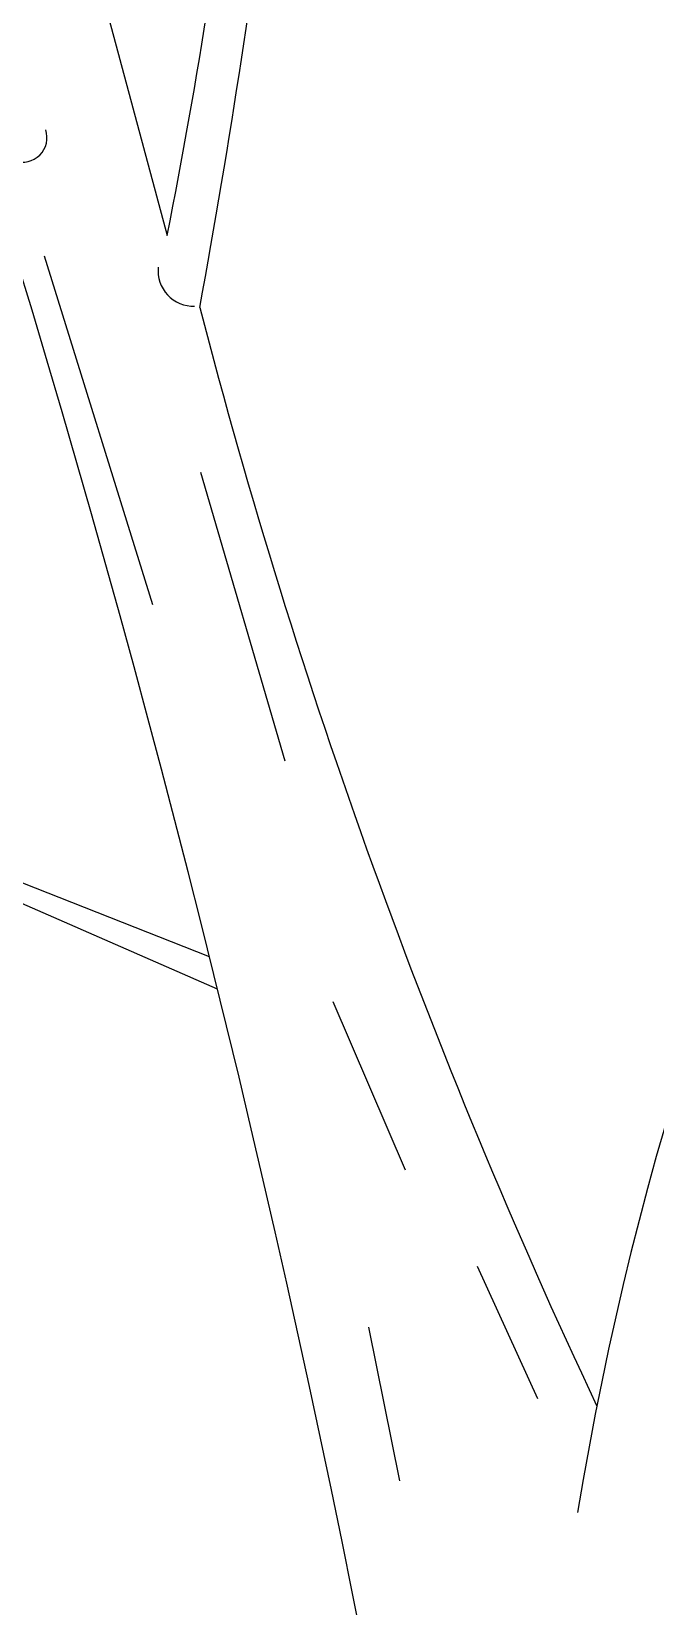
# Model space of a CAD drawing. Header units: millimetres. Extents: x 228.39 to 232.01, y 86.87 to 92.76.
# Drawn here: x 229.37 to 229.746, y 90.078 to 91.028 of the extents above; entities that cross this region are included whole.
import ezdxf

# ---------------------------------------------------------------- set-up
doc = ezdxf.new("R2010")
doc.units = ezdxf.units.MM
doc.layers.add('CauleArvore', color=253, linetype='Continuous')

msp = doc.modelspace()

# ---------------------------------------------------------------- linework, layer by layer
at = {"layer": 'CauleArvore'}
for p, q in [((229.41667, 91.03451), (229.45166, 90.90454)), ((229.37744, 90.89236), (229.44275, 90.68217)), ((229.47178, 90.76189), (229.52258, 90.58794)), ((229.47725, 90.46989), (229.28253, 90.54658)), ((229.48206, 90.45051), (229.28834, 90.53499)), ((229.55161, 90.44299), (229.59515, 90.34151)), ((229.6387, 90.28353), (229.67498, 90.2038)), ((229.57316, 90.24678), (229.59173, 90.15405))]:
    msp.add_line(p, q, dxfattribs=at)
for centre, radius, start, end in [((226.19543, 91.55345), 3.32026, 348.72956, 358.69094), ((224.57086, 91.76114), 4.98244, 349.59355, 356.56775), ((231.65225, 89.81532), 1.97906, 133.85381, 170.70259), ((229.36433, 90.96361), 0.01487, 251.55587, 18.36877), ((221.24537, 88.41704), 8.48399, 349.858006, 17.380175), ((229.46747, 90.88334), 0.02132, 174.12383, 272.00208), ((233.15018, 91.81742), 3.80109, 194.5708, 205.19714)]:
    msp.add_arc(centre, radius, start, end, dxfattribs=at)

doc.saveas('drawing.dxf')
